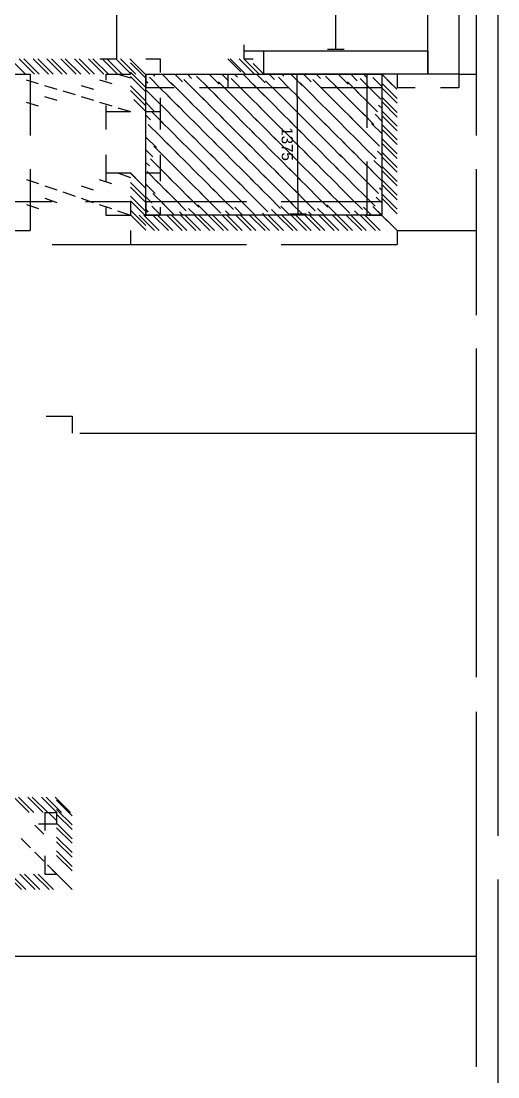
# Model space of a CAD drawing. Header units: metres. Extents: x -20.8 to 16.7, y -14.9 to 14.7.
# Drawn here: x 12.08 to 16.73, y -2.11 to 8.19 of the extents above; entities that cross this region are included whole.
import ezdxf
from ezdxf.enums import TextEntityAlignment as Align

# ---------------------------------------------------------------- set-up
doc = ezdxf.new("R2010")
doc.units = ezdxf.units.M
for name, color, linetype in [('CAD_DIM_TEXT', 3, 'Continuous'), ('CAD_DIM_WALL_TO_WALL', 1, 'Continuous'), ('CAD_PLAN_WALLS', 8, 'Continuous')]:
    doc.layers.add(name, color=color, linetype=linetype)

msp = doc.modelspace()

# ---------------------------------------------------------------- linework, layer by layer
at = {"layer": 'CAD_DIM_WALL_TO_WALL'}
for p, q in [((15.147, 7.914), (15.133, 11.882)), ((15.227, 7.914), (15.067, 7.914)), ((14.848, 7.675), (14.688, 7.673)), ((14.778, 6.307), (14.768, 7.674)), ((14.858, 6.308), (14.698, 6.307))]:
    msp.add_line(p, q, dxfattribs=at)
at = {"layer": 'CAD_PLAN_WALLS'}
for p, q in [((16.727, 12.747), (16.727, 0.242)), ((16.044, 7.671), (16.045, 12.072)), ((16.345, 12.072), (16.345, 7.671)), ((13.007, 9.702), (13.007, 7.821)), ((16.517, 9.701), (16.517, 7.671)), ((14.25, 7.957), (14.25, 7.901)), ((14.25, 7.901), (14.444, 7.901)), ((14.25, 7.901), (14.25, 7.821)), ((14.444, 7.901), (16.044, 7.901)), ((14.444, 7.671), (14.444, 7.901)), ((16.044, 7.901), (16.044, 7.671)), ((11.969, 7.821), (12.119, 7.671)), ((12.059, 7.821), (12.209, 7.671)), ((12.104, 7.821), (12.254, 7.671)), ((12.194, 7.821), (12.344, 7.671)), ((12.239, 7.821), (12.389, 7.671)), ((12.328, 7.821), (12.478, 7.671)), ((12.373, 7.821), (12.523, 7.671)), ((12.463, 7.821), (12.613, 7.671)), ((12.508, 7.821), (12.658, 7.671)), ((12.598, 7.821), (12.748, 7.671)), ((12.643, 7.821), (12.793, 7.671)), ((12.733, 7.821), (12.883, 7.671)), ((12.778, 7.821), (12.928, 7.671)), ((12.844, 7.821), (13.007, 7.821)), ((12.867, 7.821), (13.017, 7.671)), ((12.912, 7.821), (13.062, 7.671)), ((13.002, 7.821), (13.152, 7.671)), ((13.047, 7.821), (13.197, 7.671)), ((13.137, 7.821), (13.287, 7.671)), ((13.144, 7.783), (13.294, 7.633)), ((13.294, 7.821), (13.432, 7.821)), ((13.432, 7.821), (13.432, 7.689)), ((14.094, 7.821), (14.13, 7.785)), ((14.094, 7.821), (14.22, 7.695)), ((14.115, 7.821), (14.265, 7.671)), ((14.205, 7.821), (14.355, 7.671)), ((14.25, 7.821), (14.342, 7.821)), ((14.25, 7.821), (14.4, 7.671)), ((14.34, 7.776), (14.444, 7.671)), ((14.385, 7.731), (14.444, 7.671)), ((11.944, 7.671), (12.166, 7.671)), ((12.166, 7.671), (12.166, 7.072)), ((12.904, 7.671), (13.144, 7.671)), ((12.904, 7.671), (12.904, 7.614)), ((13.022, 7.671), (13.144, 7.635)), ((13.144, 7.693), (13.294, 7.543)), ((13.144, 7.649), (13.294, 7.499)), ((13.294, 7.671), (13.294, 7.541)), ((13.294, 7.671), (15.594, 7.671)), ((13.294, 6.296), (13.294, 7.671)), ((13.328, 7.642), (13.441, 7.53)), ((13.362, 7.671), (13.38, 7.653)), ((13.452, 7.671), (13.56, 7.563)), ((13.575, 7.671), (13.65, 7.597)), ((13.699, 7.671), (13.739, 7.631)), ((13.789, 7.653), (13.901, 7.541)), ((13.912, 7.671), (14.009, 7.575)), ((14.036, 7.671), (14.099, 7.608)), ((14.094, 7.671), (14.094, 7.541)), ((14.094, 7.671), (14.094, 7.541)), ((14.126, 7.631), (14.238, 7.518)), ((14.159, 7.671), (14.189, 7.642)), ((14.249, 7.664), (14.361, 7.552)), ((14.373, 7.671), (14.458, 7.586)), ((16.044, 7.671), (14.444, 7.671)), ((14.496, 7.671), (14.548, 7.619)), ((14.586, 7.642), (14.698, 7.53)), ((14.62, 7.671), (14.638, 7.653)), ((14.709, 7.671), (14.817, 7.563)), ((14.833, 7.671), (14.907, 7.597)), ((14.956, 7.671), (14.997, 7.631)), ((15.046, 7.653), (15.159, 7.541)), ((15.17, 7.671), (15.266, 7.574)), ((15.293, 7.671), (15.356, 7.608)), ((15.383, 7.631), (15.495, 7.518)), ((15.417, 7.671), (15.446, 7.642)), ((15.449, 7.671), (15.594, 7.671)), ((15.449, 7.671), (15.449, 7.147)), ((15.507, 7.64), (15.594, 7.552)), ((15.594, 7.671), (15.742, 7.524)), ((15.594, 7.671), (15.697, 7.569)), ((15.594, 7.671), (15.594, 7.54)), ((15.594, 7.671), (15.594, 6.296)), ((15.744, 7.671), (15.744, 7.54)), ((16.345, 7.671), (16.044, 7.671)), ((16.345, 7.671), (16.345, 7.54)), ((16.345, 7.671), (16.517, 7.671)), ((16.345, 7.671), (16.517, 7.671)), ((16.517, 7.671), (16.517, 7.072)), ((12.125, 7.616), (12.244, 7.58)), ((12.304, 7.562), (12.424, 7.526)), ((12.663, 7.562), (12.783, 7.526)), ((12.843, 7.616), (12.963, 7.58)), ((13.144, 7.559), (13.294, 7.409)), ((13.294, 7.608), (13.317, 7.585)), ((13.294, 7.541), (13.57, 7.541)), ((13.418, 7.552), (13.531, 7.44)), ((13.542, 7.586), (13.654, 7.473)), ((13.665, 7.619), (13.778, 7.507)), ((13.755, 7.53), (13.867, 7.417)), ((13.818, 7.541), (14.094, 7.541)), ((13.879, 7.563), (13.991, 7.451)), ((14.002, 7.597), (14.114, 7.485)), ((14.094, 7.541), (14.682, 7.541)), ((14.215, 7.541), (14.328, 7.429)), ((14.339, 7.575), (14.451, 7.462)), ((14.462, 7.608), (14.575, 7.496)), ((14.676, 7.552), (14.788, 7.44)), ((14.799, 7.586), (14.912, 7.473)), ((14.923, 7.619), (15.035, 7.507)), ((15.007, 7.541), (15.594, 7.541)), ((15.013, 7.53), (15.125, 7.417)), ((15.136, 7.563), (15.248, 7.451)), ((15.26, 7.597), (15.372, 7.485)), ((15.473, 7.541), (15.585, 7.429)), ((15.594, 7.584), (15.744, 7.434)), ((15.594, 7.539), (15.744, 7.389)), ((15.744, 7.541), (15.92, 7.541)), ((16.169, 7.541), (16.345, 7.541)), ((12.304, 7.454), (12.424, 7.418)), ((12.484, 7.508), (12.604, 7.472)), ((12.484, 7.508), (12.604, 7.472)), ((12.663, 7.454), (12.783, 7.418)), ((13.144, 7.514), (13.294, 7.364)), ((13.178, 7.424), (13.294, 7.309)), ((13.295, 7.518), (13.407, 7.406)), ((13.385, 7.429), (13.497, 7.316)), ((13.432, 7.441), (13.432, 7.309)), ((13.508, 7.462), (13.62, 7.35)), ((13.632, 7.496), (13.744, 7.384)), ((13.845, 7.44), (13.957, 7.328)), ((13.968, 7.473), (14.081, 7.361)), ((14.092, 7.507), (14.204, 7.395)), ((14.182, 7.417), (14.294, 7.305)), ((14.305, 7.451), (14.418, 7.339)), ((14.429, 7.485), (14.541, 7.372)), ((14.552, 7.518), (14.665, 7.406)), ((14.642, 7.429), (14.754, 7.316)), ((14.766, 7.462), (14.878, 7.35)), ((14.889, 7.496), (15.001, 7.384)), ((15.102, 7.44), (15.215, 7.327)), ((15.226, 7.473), (15.338, 7.361)), ((15.349, 7.507), (15.462, 7.395)), ((15.439, 7.417), (15.552, 7.305)), ((15.594, 7.449), (15.744, 7.299)), ((12.125, 7.4), (12.244, 7.363)), ((12.843, 7.399), (12.963, 7.363)), ((12.904, 7.366), (12.904, 7.309)), ((13.022, 7.345), (13.144, 7.309)), ((13.223, 7.379), (13.294, 7.309)), ((13.294, 7.395), (13.373, 7.315)), ((13.474, 7.339), (13.587, 7.226)), ((13.598, 7.372), (13.71, 7.26)), ((13.721, 7.406), (13.834, 7.294)), ((13.811, 7.316), (13.923, 7.204)), ((13.935, 7.35), (14.047, 7.238)), ((14.058, 7.384), (14.17, 7.271)), ((14.272, 7.328), (14.384, 7.215)), ((14.395, 7.361), (14.507, 7.249)), ((14.519, 7.395), (14.631, 7.283)), ((14.732, 7.339), (14.844, 7.226)), ((14.855, 7.372), (14.968, 7.26)), ((14.979, 7.406), (15.091, 7.294)), ((15.069, 7.316), (15.181, 7.204)), ((15.192, 7.35), (15.305, 7.238)), ((15.316, 7.384), (15.428, 7.271)), ((15.563, 7.37), (15.594, 7.339)), ((15.594, 7.404), (15.744, 7.254)), ((15.594, 7.315), (15.744, 7.165)), ((12.904, 7.309), (13.144, 7.309)), ((12.904, 7.309), (12.904, 7.133)), ((12.904, 7.309), (13.144, 7.309)), ((13.294, 7.309), (13.432, 7.309)), ((13.294, 7.309), (13.432, 7.309)), ((13.294, 7.271), (13.34, 7.226)), ((13.351, 7.305), (13.463, 7.193)), ((13.432, 7.309), (13.432, 7.133)), ((13.441, 7.215), (13.553, 7.103)), ((13.564, 7.249), (13.676, 7.137)), ((13.688, 7.283), (13.8, 7.17)), ((13.901, 7.226), (14.013, 7.114)), ((14.025, 7.26), (14.137, 7.148)), ((14.148, 7.294), (14.26, 7.182)), ((14.361, 7.238), (14.474, 7.125)), ((14.485, 7.271), (14.597, 7.159)), ((14.608, 7.305), (14.721, 7.193)), ((14.698, 7.215), (14.81, 7.103)), ((14.822, 7.249), (14.934, 7.137)), ((14.945, 7.283), (15.057, 7.17)), ((15.159, 7.226), (15.271, 7.114)), ((15.282, 7.26), (15.394, 7.148)), ((15.406, 7.294), (15.518, 7.182)), ((15.529, 7.281), (15.594, 7.215)), ((15.594, 7.27), (15.744, 7.12)), ((13.317, 7.182), (13.429, 7.069)), ((13.531, 7.125), (13.643, 7.013)), ((13.654, 7.159), (13.766, 7.047)), ((13.778, 7.193), (13.89, 7.08)), ((13.991, 7.137), (14.103, 7.024)), ((14.114, 7.17), (14.227, 7.058)), ((14.238, 7.204), (14.35, 7.092)), ((14.328, 7.114), (14.44, 7.002)), ((14.451, 7.148), (14.563, 7.036)), ((14.575, 7.182), (14.687, 7.069)), ((14.788, 7.125), (14.9, 7.013)), ((14.912, 7.159), (15.024, 7.047)), ((15.035, 7.193), (15.147, 7.08)), ((15.248, 7.137), (15.361, 7.024)), ((15.372, 7.17), (15.484, 7.058)), ((15.495, 7.191), (15.594, 7.092)), ((15.594, 7.18), (15.744, 7.03)), ((15.594, 7.135), (15.744, 6.985)), ((13.294, 7.058), (13.396, 6.956)), ((13.407, 7.092), (13.519, 6.979)), ((13.62, 7.036), (13.733, 6.923)), ((13.744, 7.069), (13.856, 6.957)), ((13.867, 7.103), (13.98, 6.991)), ((13.957, 7.013), (14.069, 6.901)), ((14.081, 7.047), (14.193, 6.935)), ((14.204, 7.08), (14.316, 6.968)), ((14.418, 7.024), (14.53, 6.912)), ((14.541, 7.058), (14.653, 6.946)), ((14.665, 7.092), (14.777, 6.979)), ((14.878, 7.036), (14.99, 6.923)), ((15.001, 7.069), (15.114, 6.957)), ((15.125, 7.103), (15.237, 6.991)), ((15.215, 7.013), (15.327, 6.901)), ((15.338, 7.047), (15.45, 6.935)), ((15.462, 7.08), (15.574, 6.968)), ((15.594, 7.045), (15.744, 6.895)), ((13.294, 6.935), (13.362, 6.866)), ((13.373, 6.968), (13.486, 6.856)), ((13.497, 7.002), (13.609, 6.89)), ((13.587, 6.912), (13.699, 6.8)), ((13.71, 6.946), (13.822, 6.833)), ((13.834, 6.979), (13.946, 6.867)), ((14.047, 6.923), (14.159, 6.811)), ((14.17, 6.957), (14.283, 6.845)), ((14.294, 6.991), (14.406, 6.878)), ((14.384, 6.901), (14.496, 6.789)), ((14.507, 6.935), (14.62, 6.822)), ((14.631, 6.968), (14.743, 6.856)), ((14.754, 7.002), (14.867, 6.89)), ((14.844, 6.912), (14.956, 6.8)), ((14.968, 6.946), (15.08, 6.833)), ((15.091, 6.979), (15.203, 6.867)), ((15.305, 6.923), (15.417, 6.811)), ((15.428, 6.957), (15.54, 6.845)), ((15.552, 6.921), (15.594, 6.878)), ((15.594, 7), (15.744, 6.85)), ((15.594, 6.91), (15.744, 6.76)), ((12.904, 6.884), (12.904, 6.708)), ((13.294, 6.811), (13.328, 6.777)), ((13.34, 6.845), (13.452, 6.732)), ((13.432, 6.884), (13.432, 6.708)), ((13.463, 6.878), (13.575, 6.766)), ((13.676, 6.822), (13.789, 6.71)), ((13.8, 6.856), (13.912, 6.744)), ((13.923, 6.89), (14.036, 6.777)), ((14.013, 6.8), (14.126, 6.688)), ((14.137, 6.833), (14.249, 6.721)), ((14.26, 6.867), (14.373, 6.755)), ((14.474, 6.811), (14.586, 6.699)), ((14.597, 6.845), (14.709, 6.732)), ((14.721, 6.878), (14.833, 6.766)), ((14.934, 6.822), (15.046, 6.71)), ((15.057, 6.856), (15.17, 6.744)), ((15.181, 6.89), (15.293, 6.777)), ((15.271, 6.8), (15.383, 6.687)), ((15.394, 6.833), (15.507, 6.721)), ((15.449, 6.82), (15.449, 6.296)), ((15.518, 6.831), (15.594, 6.755)), ((15.594, 6.865), (15.744, 6.715)), ((12.166, 6.745), (12.166, 6.146)), ((12.904, 6.709), (12.904, 6.628)), ((12.904, 6.708), (13.144, 6.708)), ((12.904, 6.708), (13.144, 6.708)), ((13.017, 6.708), (13.144, 6.665)), ((13.144, 6.708), (13.162, 6.69)), ((13.144, 6.708), (13.252, 6.6)), ((13.144, 6.705), (13.294, 6.555)), ((13.294, 6.708), (13.432, 6.708)), ((13.294, 6.708), (13.432, 6.708)), ((13.306, 6.721), (13.418, 6.609)), ((13.429, 6.755), (13.542, 6.643)), ((13.432, 6.708), (13.432, 6.628)), ((13.553, 6.789), (13.665, 6.676)), ((13.643, 6.699), (13.755, 6.586)), ((13.766, 6.732), (13.879, 6.62)), ((13.89, 6.766), (14.002, 6.654)), ((14.103, 6.71), (14.215, 6.598)), ((14.227, 6.744), (14.339, 6.631)), ((14.35, 6.777), (14.462, 6.665)), ((14.563, 6.721), (14.676, 6.609)), ((14.687, 6.755), (14.799, 6.643)), ((14.81, 6.789), (14.923, 6.676)), ((14.9, 6.699), (15.013, 6.586)), ((15.024, 6.732), (15.136, 6.62)), ((15.147, 6.766), (15.26, 6.654)), ((15.361, 6.71), (15.473, 6.598)), ((15.484, 6.742), (15.594, 6.631)), ((15.594, 6.776), (15.744, 6.626)), ((15.594, 6.731), (15.744, 6.581)), ((16.517, 6.745), (16.517, 6.146)), ((12.13, 6.644), (12.248, 6.604)), ((12.839, 6.644), (12.958, 6.604)), ((13.144, 6.616), (13.294, 6.466)), ((13.294, 6.598), (13.385, 6.507)), ((13.396, 6.631), (13.508, 6.519)), ((13.519, 6.665), (13.632, 6.553)), ((13.733, 6.609), (13.845, 6.497)), ((13.856, 6.643), (13.968, 6.53)), ((13.98, 6.676), (14.092, 6.564)), ((14.193, 6.62), (14.305, 6.508)), ((14.316, 6.654), (14.429, 6.542)), ((14.44, 6.688), (14.552, 6.575)), ((14.53, 6.598), (14.642, 6.485)), ((14.653, 6.631), (14.766, 6.519)), ((14.777, 6.665), (14.889, 6.553)), ((14.99, 6.609), (15.102, 6.497)), ((15.114, 6.643), (15.226, 6.53)), ((15.237, 6.676), (15.349, 6.564)), ((15.45, 6.62), (15.563, 6.508)), ((15.594, 6.641), (15.744, 6.491)), ((15.594, 6.596), (15.744, 6.446)), ((12.307, 6.583), (12.425, 6.543)), ((12.485, 6.523), (12.603, 6.482)), ((12.485, 6.523), (12.603, 6.482)), ((12.662, 6.583), (12.78, 6.543)), ((13.144, 6.571), (13.294, 6.421)), ((13.362, 6.508), (13.474, 6.396)), ((13.486, 6.542), (13.598, 6.429)), ((13.609, 6.575), (13.721, 6.463)), ((13.822, 6.519), (13.935, 6.407)), ((13.946, 6.553), (14.058, 6.441)), ((14.069, 6.586), (14.182, 6.474)), ((14.159, 6.497), (14.272, 6.384)), ((14.283, 6.53), (14.395, 6.418)), ((14.406, 6.564), (14.519, 6.452)), ((14.62, 6.508), (14.732, 6.396)), ((14.743, 6.542), (14.855, 6.429)), ((14.867, 6.575), (14.979, 6.463)), ((15.08, 6.519), (15.192, 6.407)), ((15.203, 6.553), (15.316, 6.44)), ((15.327, 6.586), (15.439, 6.474)), ((15.417, 6.497), (15.529, 6.384)), ((15.574, 6.562), (15.594, 6.542)), ((15.594, 6.506), (15.744, 6.356)), ((11.944, 6.431), (12.381, 6.431)), ((12.13, 6.401), (12.248, 6.36)), ((12.307, 6.462), (12.425, 6.421)), ((12.662, 6.462), (12.78, 6.421)), ((12.706, 6.431), (13.144, 6.431)), ((12.839, 6.401), (12.958, 6.36)), ((13.144, 6.481), (13.294, 6.331)), ((13.144, 6.436), (13.294, 6.286)), ((13.144, 6.431), (13.144, 6.296)), ((13.294, 6.474), (13.351, 6.417)), ((13.294, 6.431), (13.294, 6.296)), ((13.294, 6.431), (14.275, 6.431)), ((13.452, 6.418), (13.564, 6.306)), ((13.575, 6.452), (13.688, 6.339)), ((13.699, 6.485), (13.811, 6.373)), ((13.801, 6.396), (13.901, 6.296)), ((13.912, 6.429), (14.025, 6.317)), ((14.036, 6.463), (14.148, 6.351)), ((14.25, 6.407), (14.361, 6.296)), ((14.373, 6.441), (14.485, 6.328)), ((14.496, 6.474), (14.608, 6.362)), ((14.613, 6.431), (15.594, 6.431)), ((14.709, 6.418), (14.822, 6.306)), ((14.833, 6.452), (14.945, 6.339)), ((14.956, 6.485), (15.069, 6.373)), ((15.059, 6.396), (15.159, 6.296)), ((15.17, 6.429), (15.282, 6.317)), ((15.293, 6.463), (15.406, 6.351)), ((15.54, 6.472), (15.594, 6.418)), ((15.594, 6.461), (15.744, 6.311)), ((15.594, 6.431), (15.594, 6.296)), ((12.904, 6.376), (12.904, 6.296)), ((12.904, 6.296), (13.144, 6.296)), ((13.017, 6.34), (13.144, 6.296)), ((13.144, 6.346), (13.294, 6.196)), ((13.144, 6.301), (13.294, 6.151)), ((13.228, 6.296), (13.378, 6.146)), ((13.273, 6.296), (13.423, 6.146)), ((13.294, 6.351), (13.317, 6.327)), ((13.294, 6.296), (13.432, 6.296)), ((15.594, 6.296), (13.294, 6.296)), ((13.352, 6.384), (13.441, 6.296)), ((13.363, 6.296), (13.513, 6.146)), ((13.408, 6.296), (13.558, 6.146)), ((13.432, 6.376), (13.432, 6.296)), ((13.498, 6.296), (13.648, 6.146)), ((13.543, 6.296), (13.693, 6.146)), ((13.622, 6.328), (13.654, 6.296)), ((13.632, 6.296), (13.782, 6.146)), ((13.677, 6.296), (13.827, 6.146)), ((13.711, 6.362), (13.778, 6.296)), ((13.767, 6.296), (13.917, 6.146)), ((13.812, 6.296), (13.962, 6.146)), ((13.902, 6.296), (14.052, 6.146)), ((13.947, 6.296), (14.097, 6.146)), ((14.037, 6.296), (14.187, 6.146)), ((14.071, 6.339), (14.114, 6.296)), ((14.082, 6.296), (14.232, 6.146)), ((14.161, 6.373), (14.238, 6.296)), ((14.171, 6.296), (14.321, 6.146)), ((14.216, 6.296), (14.366, 6.146)), ((14.306, 6.296), (14.456, 6.146)), ((14.351, 6.296), (14.501, 6.146)), ((14.43, 6.317), (14.451, 6.296)), ((14.441, 6.296), (14.591, 6.146)), ((14.486, 6.296), (14.636, 6.146)), ((14.52, 6.351), (14.575, 6.296)), ((14.576, 6.296), (14.726, 6.146)), ((14.61, 6.384), (14.698, 6.296)), ((14.621, 6.296), (14.771, 6.146)), ((14.71, 6.296), (14.86, 6.146)), ((14.755, 6.296), (14.905, 6.146)), ((14.845, 6.296), (14.995, 6.146)), ((14.879, 6.328), (14.912, 6.296)), ((14.89, 6.296), (15.04, 6.146)), ((14.969, 6.362), (15.035, 6.296)), ((14.98, 6.296), (15.13, 6.146)), ((15.025, 6.296), (15.175, 6.146)), ((15.115, 6.296), (15.265, 6.146)), ((15.159, 6.296), (15.309, 6.146)), ((15.249, 6.296), (15.399, 6.146)), ((15.294, 6.296), (15.444, 6.146)), ((15.328, 6.339), (15.372, 6.296)), ((15.384, 6.296), (15.534, 6.146)), ((15.418, 6.373), (15.495, 6.296)), ((15.429, 6.296), (15.579, 6.146)), ((15.449, 6.296), (15.594, 6.296)), ((15.508, 6.382), (15.594, 6.296)), ((15.519, 6.371), (15.744, 6.146)), ((15.564, 6.327), (15.744, 6.146)), ((15.653, 6.237), (15.744, 6.146)), ((15.698, 6.192), (15.744, 6.146)), ((11.944, 6.146), (12.166, 6.146)), ((13.144, 6.146), (13.144, 6.011)), ((13.144, 6.146), (13.144, 6.011)), ((15.744, 6.146), (16.517, 6.146)), ((15.744, 6.146), (16.517, 6.146)), ((15.744, 6.146), (15.744, 6.011)), ((16.517, 6.146), (16.517, 5.321)), ((12.381, 6.011), (13.144, 6.011)), ((13.144, 6.011), (14.275, 6.011)), ((14.613, 6.011), (15.744, 6.011)), ((16.517, 4.995), (16.517, 4.17)), ((12.322, 4.336), (12.574, 4.336)), ((12.574, 4.336), (12.574, 4.17)), ((12.649, 4.17), (16.517, 4.17)), ((12.649, 4.17), (16.517, 4.17)), ((16.517, 4.17), (16.517, 1.788)), ((16.517, 1.452), (16.517, -0.931)), ((12.006, 0.62), (12.156, 0.47)), ((12.051, 0.62), (12.201, 0.47)), ((12.141, 0.62), (12.291, 0.47)), ((12.186, 0.62), (12.336, 0.47)), ((12.275, 0.62), (12.425, 0.47)), ((12.32, 0.62), (12.47, 0.47)), ((12.41, 0.62), (12.56, 0.47)), ((12.423, 0.588), (12.574, 0.438)), ((12.309, 0.47), (12.423, 0.47)), ((12.309, 0.47), (12.309, 0.294)), ((12.344, 0.47), (12.423, 0.391)), ((12.423, 0.498), (12.574, 0.348)), ((12.423, 0.47), (12.423, 0.36)), ((12.423, 0.453), (12.574, 0.303)), ((12.212, 0.346), (12.3, 0.258)), ((12.248, 0.36), (12.424, 0.36)), ((12.423, 0.364), (12.574, 0.213)), ((12.423, 0.319), (12.574, 0.169)), ((12.079, 0.214), (12.168, 0.125)), ((12.079, 0.214), (12.168, 0.125)), ((12.423, 0.229), (12.574, 0.079)), ((12.423, 0.184), (12.574, 0.034)), ((12.212, 0.081), (12.3, -0.007)), ((12.309, 0.045), (12.309, -0.131)), ((12.423, 0.094), (12.574, -0.056)), ((12.423, 0.049), (12.574, -0.101)), ((12.334, -0.041), (12.574, -0.281)), ((12.344, -0.051), (12.423, -0.131)), ((12.379, -0.086), (12.574, -0.281)), ((11.929, -0.131), (12.08, -0.281)), ((11.974, -0.131), (12.124, -0.281)), ((12.064, -0.131), (12.214, -0.281)), ((12.109, -0.131), (12.259, -0.281)), ((12.199, -0.131), (12.349, -0.281)), ((12.244, -0.131), (12.394, -0.281)), ((12.309, -0.131), (12.423, -0.131)), ((12.468, -0.175), (12.574, -0.281)), ((16.727, -0.183), (16.727, -12.688)), ((12.513, -0.22), (12.574, -0.281)), ((11.823, -0.931), (16.517, -0.931)), ((11.823, -0.931), (16.517, -0.931)), ((16.517, -0.931), (16.517, -2.012))]:
    msp.add_line(p, q, dxfattribs=at)

# ---------------------------------------------------------------- texts
at = {"layer": 'CAD_DIM_TEXT'}
msp.add_text('1375', height=0.11, rotation=270.4221, dxfattribs=at).set_placement((14.673, 6.99), align=Align.MIDDLE_CENTER)

doc.saveas('drawing.dxf')
